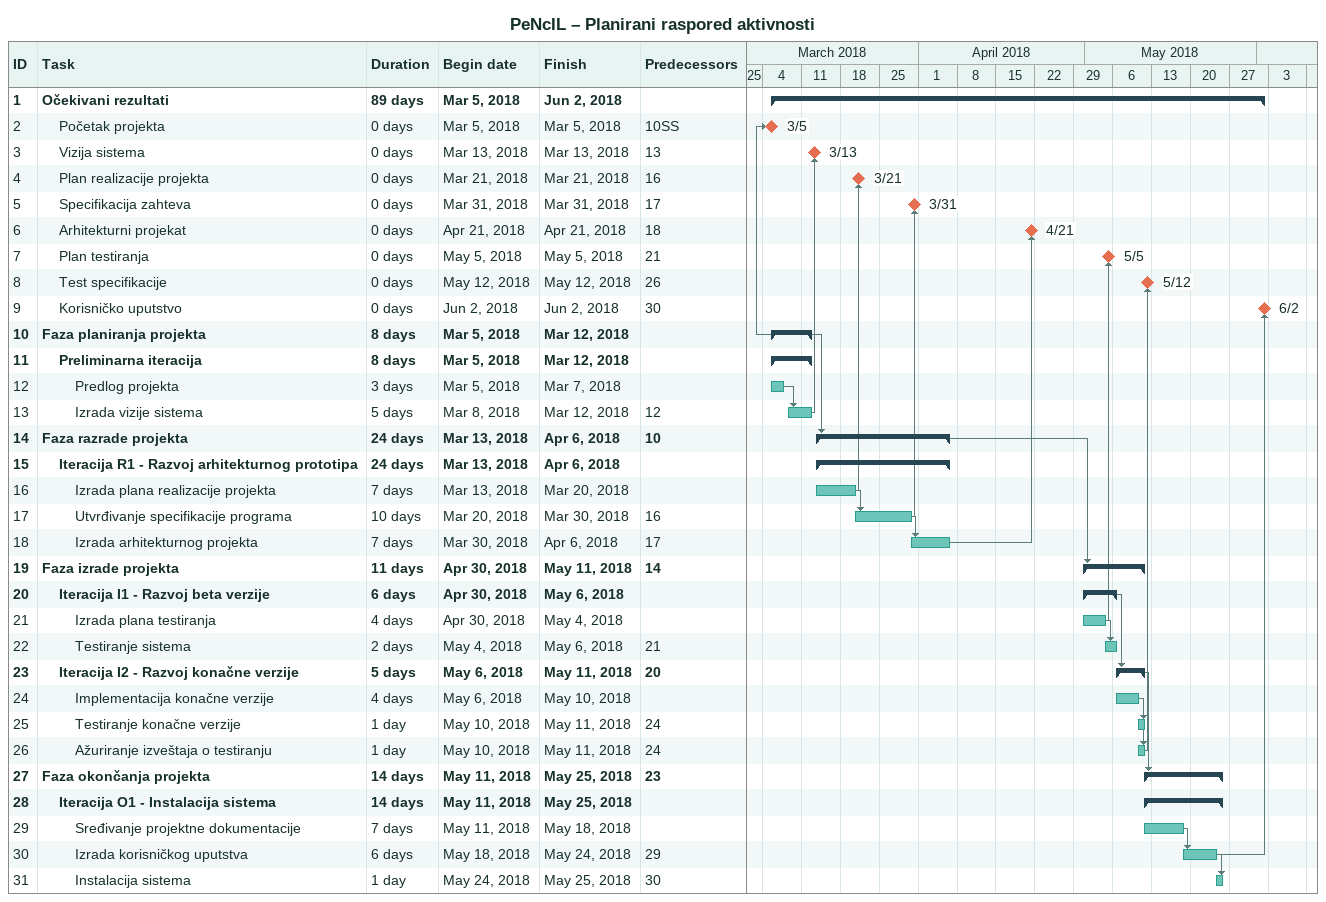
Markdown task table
PeNcIL – Planirani raspored aktivnosti

| ID | Level | Task | Duration | Start | Finish | Predecessors |
|---|---|---|---|---|---|---|
| 1 | 1 | **Očekivani rezultati** | 89d | 2018-03-05 | 2018-06-02 |  |
| 2 | 2 | Početak projekta | 0d | 2018-03-05 | 2018-03-05 | 10SS |
| 3 | 2 | Vizija sistema | 0d | 2018-03-13 | 2018-03-13 | 13 |
| 4 | 2 | Plan realizacije projekta | 0d | 2018-03-21 | 2018-03-21 | 16 |
| 5 | 2 | Specifikacija zahteva | 0d | 2018-03-31 | 2018-03-31 | 17 |
| 6 | 2 | Arhitekturni projekat | 0d | 2018-04-21 | 2018-04-21 | 18 |
| 7 | 2 | Plan testiranja | 0d | 2018-05-05 | 2018-05-05 | 21 |
| 8 | 2 | Test specifikacije | 0d | 2018-05-12 | 2018-05-12 | 26 |
| 9 | 2 | Korisničko uputstvo | 0d | 2018-06-02 | 2018-06-02 | 30 |
| 10 | 1 | **Faza planiranja projekta** | 8d | 2018-03-05 | 2018-03-12 |  |
| 11 | 2 | **Preliminarna iteracija** | 8d | 2018-03-05 | 2018-03-12 |  |
| 12 | 3 | Predlog projekta | 3d | 2018-03-05 | 2018-03-07 |  |
| 13 | 3 | Izrada vizije sistema | 5d | 2018-03-08 | 2018-03-12 | 12 |
| 14 | 1 | **Faza razrade projekta** | 24d | 2018-03-13 | 2018-04-06 | 10 |
| 15 | 2 | **Iteracija R1 - Razvoj arhitekturnog prototipa** | 24d | 2018-03-13 | 2018-04-06 |  |
| 16 | 3 | Izrada plana realizacije projekta | 7d | 2018-03-13 | 2018-03-20 |  |
| 17 | 3 | Utvrđivanje specifikacije programa | 10d | 2018-03-20 | 2018-03-30 | 16 |
| 18 | 3 | Izrada arhitekturnog projekta | 7d | 2018-03-30 | 2018-04-06 | 17 |
| 19 | 1 | **Faza izrade projekta** | 11d | 2018-04-30 | 2018-05-11 | 14 |
| 20 | 2 | **Iteracija I1 - Razvoj beta verzije** | 6d | 2018-04-30 | 2018-05-06 |  |
| 21 | 3 | Izrada plana testiranja | 4d | 2018-04-30 | 2018-05-04 |  |
| 22 | 3 | Testiranje sistema | 2d | 2018-05-04 | 2018-05-06 | 21 |
| 23 | 2 | **Iteracija I2 - Razvoj konačne verzije** | 5d | 2018-05-06 | 2018-05-11 | 20 |
| 24 | 3 | Implementacija konačne verzije | 4d | 2018-05-06 | 2018-05-10 |  |
| 25 | 3 | Testiranje konačne verzije | 1d | 2018-05-10 | 2018-05-11 | 24 |
| 26 | 3 | Ažuriranje izveštaja o testiranju | 1d | 2018-05-10 | 2018-05-11 | 24 |
| 27 | 1 | **Faza okončanja projekta** | 14d | 2018-05-11 | 2018-05-25 | 23 |
| 28 | 2 | **Iteracija O1 - Instalacija sistema** | 14d | 2018-05-11 | 2018-05-25 |  |
| 29 | 3 | Sređivanje projektne dokumentacije | 7d | 2018-05-11 | 2018-05-18 |  |
| 30 | 3 | Izrada korisničkog uputstva | 6d | 2018-05-18 | 2018-05-24 | 29 |
| 31 | 3 | Instalacija sistema | 1d | 2018-05-24 | 2018-05-25 | 30 |
